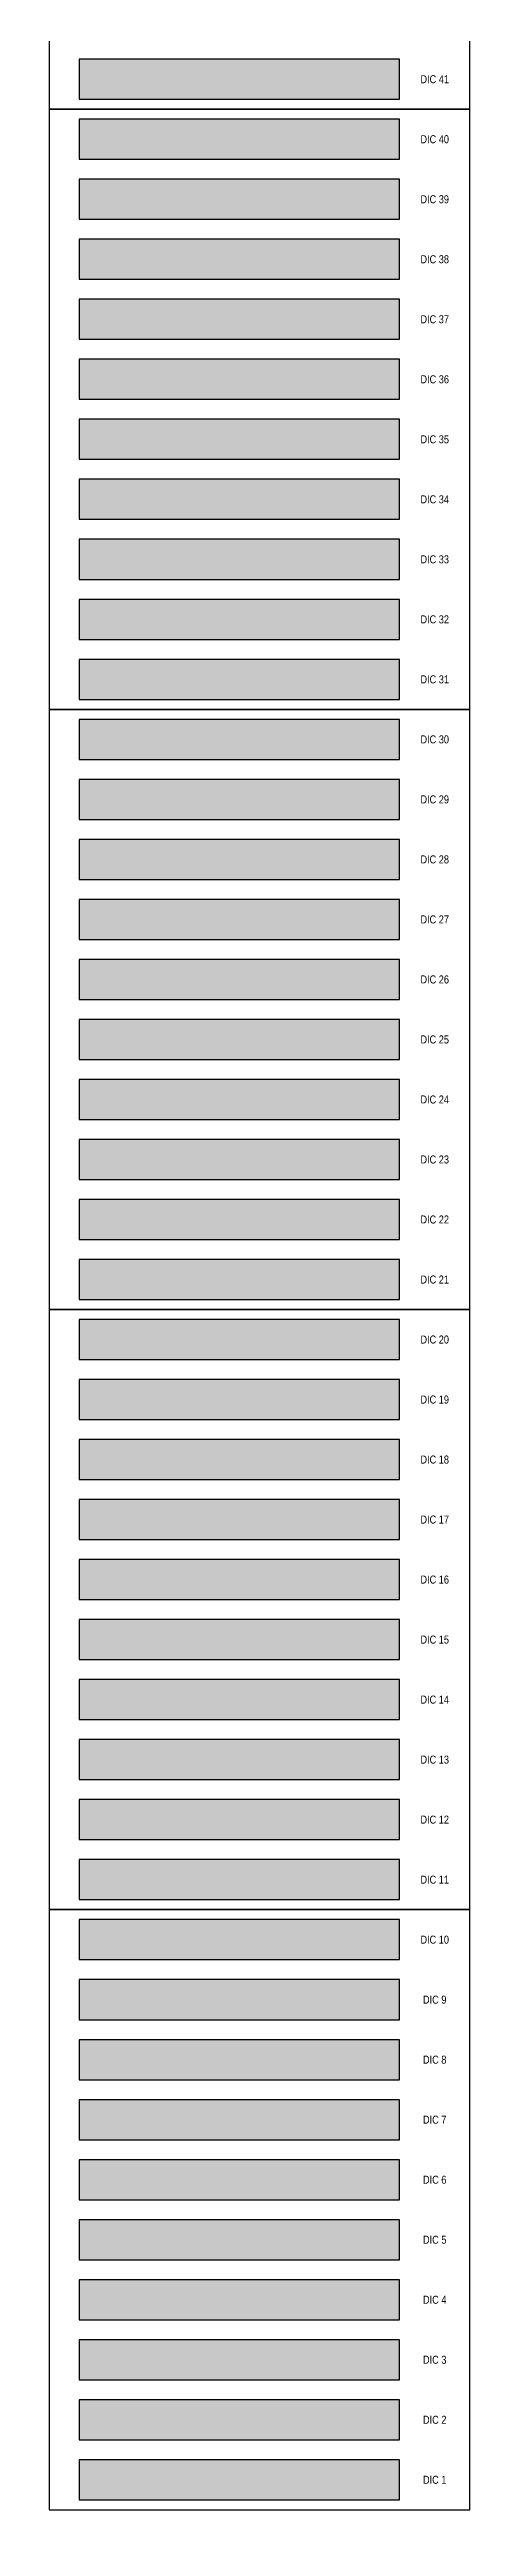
# Model space of a CAD drawing. Header units: millimetres. Extents: x -813692 to 807431, y 0 to 1813163.
# Drawn here: x 0 to 210, y 0 to 1230 of the extents above; entities that cross this region are included whole.
import ezdxf
from ezdxf.enums import TextEntityAlignment as Align

# ---------------------------------------------------------------- set-up
doc = ezdxf.new("R2010")
doc.units = ezdxf.units.MM
doc.styles.get("Standard").update_dxf_attribs({"font": 'ARIALN.TTF'})

msp = doc.modelspace()

# ---------------------------------------------------------------- hatches: boundary and pattern name
at = {"layer": 'Defpoints', "ltscale": 100, "true_color": 0x20cbc9}
msp.add_hatch(color=132, dxfattribs=at).paths.add_polyline_path([(15, 1205), (175, 1205), (175, 1225), (15, 1225)])
msp.add_hatch(color=132, dxfattribs=at).paths.add_polyline_path([(15, 1205), (175, 1205), (175, 1225), (15, 1225)])
at = {"layer": 'Defpoints', "ltscale": 100, "true_color": 0x00cdb9}
msp.add_hatch(color=132, dxfattribs=at).paths.add_polyline_path([(15, 1175), (175, 1175), (175, 1195), (15, 1195)])
msp.add_hatch(color=132, dxfattribs=at).paths.add_polyline_path([(15, 1175), (175, 1175), (175, 1195), (15, 1195)])
at = {"layer": 'Defpoints', "ltscale": 100, "true_color": 0x10d0ab}
msp.add_hatch(color=122, dxfattribs=at).paths.add_polyline_path([(15, 1145), (175, 1145), (175, 1165), (15, 1165)])
msp.add_hatch(color=122, dxfattribs=at).paths.add_polyline_path([(15, 1145), (175, 1145), (175, 1165), (15, 1165)])
at = {"layer": 'Defpoints', "ltscale": 100, "true_color": 0x00cb93}
msp.add_hatch(color=122, dxfattribs=at).paths.add_polyline_path([(15, 1115), (175, 1115), (175, 1135), (15, 1135)])
msp.add_hatch(color=122, dxfattribs=at).paths.add_polyline_path([(15, 1115), (175, 1115), (175, 1135), (15, 1135)])
at = {"layer": 'Defpoints', "ltscale": 100, "true_color": 0x82d989}
msp.add_hatch(color=103, dxfattribs=at).paths.add_polyline_path([(15, 1085), (175, 1085), (175, 1105), (15, 1105)])
msp.add_hatch(color=103, dxfattribs=at).paths.add_polyline_path([(15, 1085), (175, 1085), (175, 1105), (15, 1105)])
at = {"layer": 'Defpoints', "ltscale": 100, "true_color": 0x8cd86b}
msp.add_hatch(color=73, dxfattribs=at).paths.add_polyline_path([(15, 1055), (175, 1055), (175, 1075), (15, 1075)])
msp.add_hatch(color=73, dxfattribs=at).paths.add_polyline_path([(15, 1055), (175, 1055), (175, 1075), (15, 1075)])
at = {"layer": 'Defpoints', "ltscale": 100, "true_color": 0xbedb69}
msp.add_hatch(color=63, dxfattribs=at).paths.add_polyline_path([(15, 1025), (175, 1025), (175, 1045), (15, 1045)])
msp.add_hatch(color=63, dxfattribs=at).paths.add_polyline_path([(15, 1025), (175, 1025), (175, 1045), (15, 1045)])
at = {"layer": 'Defpoints', "ltscale": 100, "true_color": 0xd9de3f}
msp.add_hatch(color=53, dxfattribs=at).paths.add_polyline_path([(15, 995), (175, 995), (175, 1015), (15, 1015)])
msp.add_hatch(color=53, dxfattribs=at).paths.add_polyline_path([(15, 995), (175, 995), (175, 1015), (15, 1015)])
at = {"layer": 'Defpoints', "ltscale": 100, "true_color": 0xf7db49}
msp.add_hatch(color=53, dxfattribs=at).paths.add_polyline_path([(15, 965), (175, 965), (175, 985), (15, 985)])
msp.add_hatch(color=53, dxfattribs=at).paths.add_polyline_path([(15, 965), (175, 965), (175, 985), (15, 985)])
at = {"layer": 'Defpoints', "ltscale": 100, "true_color": 0xfbca7a}
msp.add_hatch(color=31, dxfattribs=at).paths.add_polyline_path([(15, 935), (175, 935), (175, 955), (15, 955)])
msp.add_hatch(color=31, dxfattribs=at).paths.add_polyline_path([(15, 935), (175, 935), (175, 955), (15, 955)])
at = {"layer": 'Defpoints', "ltscale": 100, "true_color": 0xffad73}
msp.add_hatch(color=21, dxfattribs=at).paths.add_polyline_path([(15, 905), (175, 905), (175, 925), (15, 925)])
msp.add_hatch(color=21, dxfattribs=at).paths.add_polyline_path([(15, 905), (175, 905), (175, 925), (15, 925)])
at = {"layer": 'Defpoints', "ltscale": 100, "true_color": 0xff9e7e}
msp.add_hatch(color=21, dxfattribs=at).paths.add_polyline_path([(15, 875), (175, 875), (175, 895), (15, 895)])
msp.add_hatch(color=21, dxfattribs=at).paths.add_polyline_path([(15, 875), (175, 875), (175, 895), (15, 895)])
at = {"layer": 'Defpoints', "ltscale": 100, "true_color": 0xfe8497}
msp.add_hatch(color=241, dxfattribs=at).paths.add_polyline_path([(15, 845), (175, 845), (175, 865), (15, 865)])
msp.add_hatch(color=241, dxfattribs=at).paths.add_polyline_path([(15, 845), (175, 845), (175, 865), (15, 865)])
at = {"layer": 'Defpoints', "ltscale": 100, "true_color": 0xfc7f99}
msp.add_hatch(color=241, dxfattribs=at).paths.add_polyline_path([(15, 815), (175, 815), (175, 835), (15, 835)])
msp.add_hatch(color=241, dxfattribs=at).paths.add_polyline_path([(15, 815), (175, 815), (175, 835), (15, 835)])
at = {"layer": 'Defpoints', "ltscale": 100, "true_color": 0xf37aa8}
msp.add_hatch(color=241, dxfattribs=at).paths.add_polyline_path([(15, 785), (175, 785), (175, 805), (15, 805)])
msp.add_hatch(color=241, dxfattribs=at).paths.add_polyline_path([(15, 785), (175, 785), (175, 805), (15, 805)])
at = {"layer": 'Defpoints', "ltscale": 100, "true_color": 0xf99fb5}
msp.add_hatch(color=231, dxfattribs=at).paths.add_polyline_path([(15, 755), (175, 755), (175, 775), (15, 775)])
msp.add_hatch(color=231, dxfattribs=at).paths.add_polyline_path([(15, 755), (175, 755), (175, 775), (15, 775)])
at = {"layer": 'Defpoints', "ltscale": 100, "true_color": 0xf596b6}
msp.add_hatch(color=231, dxfattribs=at).paths.add_polyline_path([(15, 725), (175, 725), (175, 745), (15, 745)])
msp.add_hatch(color=231, dxfattribs=at).paths.add_polyline_path([(15, 725), (175, 725), (175, 745), (15, 745)])
at = {"layer": 'Defpoints', "ltscale": 100, "true_color": 0xeeb4ce}
msp.add_hatch(color=254, dxfattribs=at).paths.add_polyline_path([(15, 695), (175, 695), (175, 715), (15, 715)])
msp.add_hatch(color=254, dxfattribs=at).paths.add_polyline_path([(15, 695), (175, 695), (175, 715), (15, 715)])
at = {"layer": 'Defpoints', "ltscale": 100, "true_color": 0xddbad0}
msp.add_hatch(color=254, dxfattribs=at).paths.add_polyline_path([(15, 665), (175, 665), (175, 685), (15, 685)])
msp.add_hatch(color=254, dxfattribs=at).paths.add_polyline_path([(15, 665), (175, 665), (175, 685), (15, 685)])
at = {"layer": 'Defpoints', "ltscale": 100, "true_color": 0xc2d3e4}
msp.add_hatch(color=254, dxfattribs=at).paths.add_polyline_path([(15, 635), (175, 635), (175, 655), (15, 655)])
msp.add_hatch(color=254, dxfattribs=at).paths.add_polyline_path([(15, 635), (175, 635), (175, 655), (15, 655)])
at = {"layer": 'Defpoints', "ltscale": 100, "true_color": 0xb5d3e5}
msp.add_hatch(color=254, dxfattribs=at).paths.add_polyline_path([(15, 605), (175, 605), (175, 625), (15, 625)])
msp.add_hatch(color=254, dxfattribs=at).paths.add_polyline_path([(15, 605), (175, 605), (175, 625), (15, 625)])
at = {"layer": 'Defpoints', "ltscale": 100, "true_color": 0x8bcad4}
msp.add_hatch(color=133, dxfattribs=at).paths.add_polyline_path([(15, 575), (175, 575), (175, 595), (15, 595)])
msp.add_hatch(color=133, dxfattribs=at).paths.add_polyline_path([(15, 575), (175, 575), (175, 595), (15, 595)])
at = {"layer": 'Defpoints', "ltscale": 100, "true_color": 0x82cfd4}
msp.add_hatch(color=133, dxfattribs=at).paths.add_polyline_path([(15, 545), (175, 545), (175, 565), (15, 565)])
msp.add_hatch(color=133, dxfattribs=at).paths.add_polyline_path([(15, 545), (175, 545), (175, 565), (15, 565)])
at = {"layer": 'Defpoints', "ltscale": 100, "true_color": 0x63d2d3}
msp.add_hatch(color=133, dxfattribs=at).paths.add_polyline_path([(15, 515), (175, 515), (175, 535), (15, 535)])
msp.add_hatch(color=133, dxfattribs=at).paths.add_polyline_path([(15, 515), (175, 515), (175, 535), (15, 535)])
at = {"layer": 'Defpoints', "ltscale": 100, "true_color": 0x7ad8d4}
msp.add_hatch(color=133, dxfattribs=at).paths.add_polyline_path([(15, 485), (175, 485), (175, 505), (15, 505)])
msp.add_hatch(color=133, dxfattribs=at).paths.add_polyline_path([(15, 485), (175, 485), (175, 505), (15, 505)])
at = {"layer": 'Defpoints', "ltscale": 100, "true_color": 0x5bd6ca}
msp.add_hatch(color=133, dxfattribs=at).paths.add_polyline_path([(15, 455), (175, 455), (175, 475), (15, 475)])
msp.add_hatch(color=133, dxfattribs=at).paths.add_polyline_path([(15, 455), (175, 455), (175, 475), (15, 475)])
at = {"layer": 'Defpoints', "ltscale": 100, "true_color": 0x63d8b7}
msp.add_hatch(color=123, dxfattribs=at).paths.add_polyline_path([(15, 425), (175, 425), (175, 445), (15, 445)])
msp.add_hatch(color=123, dxfattribs=at).paths.add_polyline_path([(15, 425), (175, 425), (175, 445), (15, 445)])
at = {"layer": 'Defpoints', "ltscale": 100, "true_color": 0x91d48c}
msp.add_hatch(color=73, dxfattribs=at).paths.add_polyline_path([(15, 395), (175, 395), (175, 415), (15, 415)])
msp.add_hatch(color=73, dxfattribs=at).paths.add_polyline_path([(15, 395), (175, 395), (175, 415), (15, 415)])
at = {"layer": 'Defpoints', "ltscale": 100, "true_color": 0xa9da90}
msp.add_hatch(color=81, dxfattribs=at).paths.add_polyline_path([(15, 365), (175, 365), (175, 385), (15, 385)])
msp.add_hatch(color=81, dxfattribs=at).paths.add_polyline_path([(15, 365), (175, 365), (175, 385), (15, 385)])
at = {"layer": 'Defpoints', "ltscale": 100, "true_color": 0xbddd80}
msp.add_hatch(color=63, dxfattribs=at).paths.add_polyline_path([(15, 335), (175, 335), (175, 355), (15, 355)])
msp.add_hatch(color=63, dxfattribs=at).paths.add_polyline_path([(15, 335), (175, 335), (175, 355), (15, 355)])
at = {"layer": 'Defpoints', "ltscale": 100, "true_color": 0xc4e280}
msp.add_hatch(color=71, dxfattribs=at).paths.add_polyline_path([(15, 305), (175, 305), (175, 325), (15, 325)])
msp.add_hatch(color=71, dxfattribs=at).paths.add_polyline_path([(15, 305), (175, 305), (175, 325), (15, 325)])
at = {"layer": 'Defpoints', "ltscale": 100, "true_color": 0xd4e480}
msp.add_hatch(color=61, dxfattribs=at).paths.add_polyline_path([(15, 275), (175, 275), (175, 295), (15, 295)])
msp.add_hatch(color=61, dxfattribs=at).paths.add_polyline_path([(15, 275), (175, 275), (175, 295), (15, 295)])
at = {"layer": 'Defpoints', "ltscale": 100, "true_color": 0xf5dd7a}
msp.add_hatch(color=41, dxfattribs=at).paths.add_polyline_path([(15, 245), (175, 245), (175, 265), (15, 265)])
msp.add_hatch(color=41, dxfattribs=at).paths.add_polyline_path([(15, 245), (175, 245), (175, 265), (15, 265)])
at = {"layer": 'Defpoints', "ltscale": 100, "true_color": 0xf8ce8b}
msp.add_hatch(color=31, dxfattribs=at).paths.add_polyline_path([(15, 215), (175, 215), (175, 235), (15, 235)])
msp.add_hatch(color=31, dxfattribs=at).paths.add_polyline_path([(15, 215), (175, 215), (175, 235), (15, 235)])
at = {"layer": 'Defpoints', "ltscale": 100, "true_color": 0xfcc187}
msp.add_hatch(color=31, dxfattribs=at).paths.add_polyline_path([(15, 185), (175, 185), (175, 205), (15, 205)])
msp.add_hatch(color=31, dxfattribs=at).paths.add_polyline_path([(15, 185), (175, 185), (175, 205), (15, 205)])
at = {"layer": 'Defpoints', "ltscale": 100, "true_color": 0xffaf89}
msp.add_hatch(color=21, dxfattribs=at).paths.add_polyline_path([(15, 155), (175, 155), (175, 175), (15, 175)])
msp.add_hatch(color=21, dxfattribs=at).paths.add_polyline_path([(15, 155), (175, 155), (175, 175), (15, 175)])
at = {"layer": 'Defpoints', "ltscale": 100, "true_color": 0xfeb79c}
msp.add_hatch(color=31, dxfattribs=at).paths.add_polyline_path([(15, 125), (175, 125), (175, 145), (15, 145)])
msp.add_hatch(color=31, dxfattribs=at).paths.add_polyline_path([(15, 125), (175, 125), (175, 145), (15, 145)])
at = {"layer": 'Defpoints', "ltscale": 100, "true_color": 0xfda8a7}
msp.add_hatch(color=21, dxfattribs=at).paths.add_polyline_path([(15, 95), (175, 95), (175, 115), (15, 115)])
msp.add_hatch(color=21, dxfattribs=at).paths.add_polyline_path([(15, 95), (175, 95), (175, 115), (15, 115)])
at = {"layer": 'Defpoints', "ltscale": 100, "true_color": 0xecbcd1}
msp.add_hatch(color=254, dxfattribs=at).paths.add_polyline_path([(15, 65), (175, 65), (175, 85), (15, 85)])
msp.add_hatch(color=254, dxfattribs=at).paths.add_polyline_path([(15, 65), (175, 65), (175, 85), (15, 85)])
at = {"layer": 'Defpoints', "ltscale": 100, "true_color": 0xf4c5b6}
msp.add_hatch(color=254, dxfattribs=at).paths.add_polyline_path([(15, 35), (175, 35), (175, 55), (15, 55)])
msp.add_hatch(color=254, dxfattribs=at).paths.add_polyline_path([(15, 35), (175, 35), (175, 55), (15, 55)])
at = {"layer": 'Defpoints', "ltscale": 100, "true_color": 0xf8ceb3}
msp.add_hatch(color=254, dxfattribs=at).paths.add_polyline_path([(15, 5), (175, 5), (175, 25), (15, 25)])
msp.add_hatch(color=254, dxfattribs=at).paths.add_polyline_path([(15, 5), (175, 5), (175, 25), (15, 25)])

# ---------------------------------------------------------------- linework, layer by layer
at = {"layer": 'Defpoints', "color": 7, "ltscale": 100}
for points in [[(0, 1200), (210, 1200), (210, 1500), (0, 1500)], [(0, 1200), (210, 1200), (210, 1500), (0, 1500)], [(0, 900), (210, 900), (210, 1200), (0, 1200)], [(0, 900), (210, 900), (210, 1200), (0, 1200)], [(0, 600), (210, 600), (210, 900), (0, 900)], [(0, 600), (210, 600), (210, 900), (0, 900)], [(0, 300), (210, 300), (210, 600), (0, 600)], [(0, 300), (210, 300), (210, 600), (0, 600)], [(0, 0), (210, 0), (210, 300), (0, 300)], [(0, 0), (210, 0), (210, 300), (0, 300)]]:
    msp.add_lwpolyline(points, close=True, dxfattribs=at)
at = {"layer": 'Defpoints', "color": 132, "ltscale": 100, "true_color": 0x20cbc9}
msp.add_lwpolyline([(15, 1205), (175, 1205), (175, 1225), (15, 1225)], close=True, dxfattribs=at)
msp.add_lwpolyline([(15, 1205), (175, 1205), (175, 1225), (15, 1225)], close=True, dxfattribs=at)
at = {"layer": 'Defpoints', "color": 132, "ltscale": 100, "true_color": 0x00cdb9}
msp.add_lwpolyline([(15, 1175), (175, 1175), (175, 1195), (15, 1195)], close=True, dxfattribs=at)
msp.add_lwpolyline([(15, 1175), (175, 1175), (175, 1195), (15, 1195)], close=True, dxfattribs=at)
at = {"layer": 'Defpoints', "color": 122, "ltscale": 100, "true_color": 0x10d0ab}
msp.add_lwpolyline([(15, 1145), (175, 1145), (175, 1165), (15, 1165)], close=True, dxfattribs=at)
msp.add_lwpolyline([(15, 1145), (175, 1145), (175, 1165), (15, 1165)], close=True, dxfattribs=at)
at = {"layer": 'Defpoints', "color": 122, "ltscale": 100, "true_color": 0x00cb93}
msp.add_lwpolyline([(15, 1115), (175, 1115), (175, 1135), (15, 1135)], close=True, dxfattribs=at)
msp.add_lwpolyline([(15, 1115), (175, 1115), (175, 1135), (15, 1135)], close=True, dxfattribs=at)
at = {"layer": 'Defpoints', "color": 103, "ltscale": 100, "true_color": 0x82d989}
msp.add_lwpolyline([(15, 1085), (175, 1085), (175, 1105), (15, 1105)], close=True, dxfattribs=at)
msp.add_lwpolyline([(15, 1085), (175, 1085), (175, 1105), (15, 1105)], close=True, dxfattribs=at)
at = {"layer": 'Defpoints', "color": 73, "ltscale": 100, "true_color": 0x8cd86b}
msp.add_lwpolyline([(15, 1055), (175, 1055), (175, 1075), (15, 1075)], close=True, dxfattribs=at)
msp.add_lwpolyline([(15, 1055), (175, 1055), (175, 1075), (15, 1075)], close=True, dxfattribs=at)
at = {"layer": 'Defpoints', "color": 63, "ltscale": 100, "true_color": 0xbedb69}
msp.add_lwpolyline([(15, 1025), (175, 1025), (175, 1045), (15, 1045)], close=True, dxfattribs=at)
msp.add_lwpolyline([(15, 1025), (175, 1025), (175, 1045), (15, 1045)], close=True, dxfattribs=at)
at = {"layer": 'Defpoints', "color": 53, "ltscale": 100, "true_color": 0xd9de3f}
msp.add_lwpolyline([(15, 995), (175, 995), (175, 1015), (15, 1015)], close=True, dxfattribs=at)
msp.add_lwpolyline([(15, 995), (175, 995), (175, 1015), (15, 1015)], close=True, dxfattribs=at)
at = {"layer": 'Defpoints', "color": 53, "ltscale": 100, "true_color": 0xf7db49}
msp.add_lwpolyline([(15, 965), (175, 965), (175, 985), (15, 985)], close=True, dxfattribs=at)
msp.add_lwpolyline([(15, 965), (175, 965), (175, 985), (15, 985)], close=True, dxfattribs=at)
at = {"layer": 'Defpoints', "color": 31, "ltscale": 100, "true_color": 0xfbca7a}
msp.add_lwpolyline([(15, 935), (175, 935), (175, 955), (15, 955)], close=True, dxfattribs=at)
msp.add_lwpolyline([(15, 935), (175, 935), (175, 955), (15, 955)], close=True, dxfattribs=at)
at = {"layer": 'Defpoints', "color": 21, "ltscale": 100, "true_color": 0xffad73}
msp.add_lwpolyline([(15, 905), (175, 905), (175, 925), (15, 925)], close=True, dxfattribs=at)
msp.add_lwpolyline([(15, 905), (175, 905), (175, 925), (15, 925)], close=True, dxfattribs=at)
at = {"layer": 'Defpoints', "color": 21, "ltscale": 100, "true_color": 0xff9e7e}
msp.add_lwpolyline([(15, 875), (175, 875), (175, 895), (15, 895)], close=True, dxfattribs=at)
msp.add_lwpolyline([(15, 875), (175, 875), (175, 895), (15, 895)], close=True, dxfattribs=at)
at = {"layer": 'Defpoints', "color": 241, "ltscale": 100, "true_color": 0xfe8497}
msp.add_lwpolyline([(15, 845), (175, 845), (175, 865), (15, 865)], close=True, dxfattribs=at)
msp.add_lwpolyline([(15, 845), (175, 845), (175, 865), (15, 865)], close=True, dxfattribs=at)
at = {"layer": 'Defpoints', "color": 241, "ltscale": 100, "true_color": 0xfc7f99}
msp.add_lwpolyline([(15, 815), (175, 815), (175, 835), (15, 835)], close=True, dxfattribs=at)
msp.add_lwpolyline([(15, 815), (175, 815), (175, 835), (15, 835)], close=True, dxfattribs=at)
at = {"layer": 'Defpoints', "color": 241, "ltscale": 100, "true_color": 0xf37aa8}
msp.add_lwpolyline([(15, 785), (175, 785), (175, 805), (15, 805)], close=True, dxfattribs=at)
msp.add_lwpolyline([(15, 785), (175, 785), (175, 805), (15, 805)], close=True, dxfattribs=at)
at = {"layer": 'Defpoints', "color": 231, "ltscale": 100, "true_color": 0xf99fb5}
msp.add_lwpolyline([(15, 755), (175, 755), (175, 775), (15, 775)], close=True, dxfattribs=at)
msp.add_lwpolyline([(15, 755), (175, 755), (175, 775), (15, 775)], close=True, dxfattribs=at)
at = {"layer": 'Defpoints', "color": 231, "ltscale": 100, "true_color": 0xf596b6}
msp.add_lwpolyline([(15, 725), (175, 725), (175, 745), (15, 745)], close=True, dxfattribs=at)
msp.add_lwpolyline([(15, 725), (175, 725), (175, 745), (15, 745)], close=True, dxfattribs=at)
at = {"layer": 'Defpoints', "color": 254, "ltscale": 100, "true_color": 0xeeb4ce}
msp.add_lwpolyline([(15, 695), (175, 695), (175, 715), (15, 715)], close=True, dxfattribs=at)
msp.add_lwpolyline([(15, 695), (175, 695), (175, 715), (15, 715)], close=True, dxfattribs=at)
at = {"layer": 'Defpoints', "color": 254, "ltscale": 100, "true_color": 0xddbad0}
msp.add_lwpolyline([(15, 665), (175, 665), (175, 685), (15, 685)], close=True, dxfattribs=at)
msp.add_lwpolyline([(15, 665), (175, 665), (175, 685), (15, 685)], close=True, dxfattribs=at)
at = {"layer": 'Defpoints', "color": 254, "ltscale": 100, "true_color": 0xc2d3e4}
msp.add_lwpolyline([(15, 635), (175, 635), (175, 655), (15, 655)], close=True, dxfattribs=at)
msp.add_lwpolyline([(15, 635), (175, 635), (175, 655), (15, 655)], close=True, dxfattribs=at)
at = {"layer": 'Defpoints', "color": 254, "ltscale": 100, "true_color": 0xb5d3e5}
msp.add_lwpolyline([(15, 605), (175, 605), (175, 625), (15, 625)], close=True, dxfattribs=at)
msp.add_lwpolyline([(15, 605), (175, 605), (175, 625), (15, 625)], close=True, dxfattribs=at)
at = {"layer": 'Defpoints', "color": 133, "ltscale": 100, "true_color": 0x8bcad4}
msp.add_lwpolyline([(15, 575), (175, 575), (175, 595), (15, 595)], close=True, dxfattribs=at)
msp.add_lwpolyline([(15, 575), (175, 575), (175, 595), (15, 595)], close=True, dxfattribs=at)
at = {"layer": 'Defpoints', "color": 133, "ltscale": 100, "true_color": 0x82cfd4}
msp.add_lwpolyline([(15, 545), (175, 545), (175, 565), (15, 565)], close=True, dxfattribs=at)
msp.add_lwpolyline([(15, 545), (175, 545), (175, 565), (15, 565)], close=True, dxfattribs=at)
at = {"layer": 'Defpoints', "color": 133, "ltscale": 100, "true_color": 0x63d2d3}
msp.add_lwpolyline([(15, 515), (175, 515), (175, 535), (15, 535)], close=True, dxfattribs=at)
msp.add_lwpolyline([(15, 515), (175, 515), (175, 535), (15, 535)], close=True, dxfattribs=at)
at = {"layer": 'Defpoints', "color": 133, "ltscale": 100, "true_color": 0x7ad8d4}
msp.add_lwpolyline([(15, 485), (175, 485), (175, 505), (15, 505)], close=True, dxfattribs=at)
msp.add_lwpolyline([(15, 485), (175, 485), (175, 505), (15, 505)], close=True, dxfattribs=at)
at = {"layer": 'Defpoints', "color": 133, "ltscale": 100, "true_color": 0x5bd6ca}
msp.add_lwpolyline([(15, 455), (175, 455), (175, 475), (15, 475)], close=True, dxfattribs=at)
msp.add_lwpolyline([(15, 455), (175, 455), (175, 475), (15, 475)], close=True, dxfattribs=at)
at = {"layer": 'Defpoints', "color": 123, "ltscale": 100, "true_color": 0x63d8b7}
msp.add_lwpolyline([(15, 425), (175, 425), (175, 445), (15, 445)], close=True, dxfattribs=at)
msp.add_lwpolyline([(15, 425), (175, 425), (175, 445), (15, 445)], close=True, dxfattribs=at)
at = {"layer": 'Defpoints', "color": 73, "ltscale": 100, "true_color": 0x91d48c}
msp.add_lwpolyline([(15, 395), (175, 395), (175, 415), (15, 415)], close=True, dxfattribs=at)
msp.add_lwpolyline([(15, 395), (175, 395), (175, 415), (15, 415)], close=True, dxfattribs=at)
at = {"layer": 'Defpoints', "color": 81, "ltscale": 100, "true_color": 0xa9da90}
msp.add_lwpolyline([(15, 365), (175, 365), (175, 385), (15, 385)], close=True, dxfattribs=at)
msp.add_lwpolyline([(15, 365), (175, 365), (175, 385), (15, 385)], close=True, dxfattribs=at)
at = {"layer": 'Defpoints', "color": 63, "ltscale": 100, "true_color": 0xbddd80}
msp.add_lwpolyline([(15, 335), (175, 335), (175, 355), (15, 355)], close=True, dxfattribs=at)
msp.add_lwpolyline([(15, 335), (175, 335), (175, 355), (15, 355)], close=True, dxfattribs=at)
at = {"layer": 'Defpoints', "color": 71, "ltscale": 100, "true_color": 0xc4e280}
msp.add_lwpolyline([(15, 305), (175, 305), (175, 325), (15, 325)], close=True, dxfattribs=at)
msp.add_lwpolyline([(15, 305), (175, 305), (175, 325), (15, 325)], close=True, dxfattribs=at)
at = {"layer": 'Defpoints', "color": 61, "ltscale": 100, "true_color": 0xd4e480}
msp.add_lwpolyline([(15, 275), (175, 275), (175, 295), (15, 295)], close=True, dxfattribs=at)
msp.add_lwpolyline([(15, 275), (175, 275), (175, 295), (15, 295)], close=True, dxfattribs=at)
at = {"layer": 'Defpoints', "color": 41, "ltscale": 100, "true_color": 0xf5dd7a}
msp.add_lwpolyline([(15, 245), (175, 245), (175, 265), (15, 265)], close=True, dxfattribs=at)
msp.add_lwpolyline([(15, 245), (175, 245), (175, 265), (15, 265)], close=True, dxfattribs=at)
at = {"layer": 'Defpoints', "color": 31, "ltscale": 100, "true_color": 0xf8ce8b}
msp.add_lwpolyline([(15, 215), (175, 215), (175, 235), (15, 235)], close=True, dxfattribs=at)
msp.add_lwpolyline([(15, 215), (175, 215), (175, 235), (15, 235)], close=True, dxfattribs=at)
at = {"layer": 'Defpoints', "color": 31, "ltscale": 100, "true_color": 0xfcc187}
msp.add_lwpolyline([(15, 185), (175, 185), (175, 205), (15, 205)], close=True, dxfattribs=at)
msp.add_lwpolyline([(15, 185), (175, 185), (175, 205), (15, 205)], close=True, dxfattribs=at)
at = {"layer": 'Defpoints', "color": 21, "ltscale": 100, "true_color": 0xffaf89}
msp.add_lwpolyline([(15, 155), (175, 155), (175, 175), (15, 175)], close=True, dxfattribs=at)
msp.add_lwpolyline([(15, 155), (175, 155), (175, 175), (15, 175)], close=True, dxfattribs=at)
at = {"layer": 'Defpoints', "color": 31, "ltscale": 100, "true_color": 0xfeb79c}
msp.add_lwpolyline([(15, 125), (175, 125), (175, 145), (15, 145)], close=True, dxfattribs=at)
msp.add_lwpolyline([(15, 125), (175, 125), (175, 145), (15, 145)], close=True, dxfattribs=at)
at = {"layer": 'Defpoints', "color": 21, "ltscale": 100, "true_color": 0xfda8a7}
msp.add_lwpolyline([(15, 95), (175, 95), (175, 115), (15, 115)], close=True, dxfattribs=at)
msp.add_lwpolyline([(15, 95), (175, 95), (175, 115), (15, 115)], close=True, dxfattribs=at)
at = {"layer": 'Defpoints', "color": 254, "ltscale": 100, "true_color": 0xecbcd1}
msp.add_lwpolyline([(15, 65), (175, 65), (175, 85), (15, 85)], close=True, dxfattribs=at)
msp.add_lwpolyline([(15, 65), (175, 65), (175, 85), (15, 85)], close=True, dxfattribs=at)
at = {"layer": 'Defpoints', "color": 254, "ltscale": 100, "true_color": 0xf4c5b6}
msp.add_lwpolyline([(15, 35), (175, 35), (175, 55), (15, 55)], close=True, dxfattribs=at)
msp.add_lwpolyline([(15, 35), (175, 35), (175, 55), (15, 55)], close=True, dxfattribs=at)
at = {"layer": 'Defpoints', "color": 254, "ltscale": 100, "true_color": 0xf8ceb3}
msp.add_lwpolyline([(15, 5), (175, 5), (175, 25), (15, 25)], close=True, dxfattribs=at)
msp.add_lwpolyline([(15, 5), (175, 5), (175, 25), (15, 25)], close=True, dxfattribs=at)

# ---------------------------------------------------------------- texts
at = {"layer": 'Defpoints', "color": 7, "ltscale": 100}
for s, p in [('DIC 41', (192.5, 1215)), ('DIC 41', (192.5, 1215)), ('DIC 40', (192.5, 1185)), ('DIC 40', (192.5, 1185)), ('DIC 39', (192.5, 1155)), ('DIC 39', (192.5, 1155)), ('DIC 38', (192.5, 1125)), ('DIC 38', (192.5, 1125)), ('DIC 37', (192.5, 1095)), ('DIC 37', (192.5, 1095)), ('DIC 36', (192.5, 1065)), ('DIC 36', (192.5, 1065)), ('DIC 35', (192.5, 1035)), ('DIC 35', (192.5, 1035)), ('DIC 34', (192.5, 1005)), ('DIC 34', (192.5, 1005)), ('DIC 33', (192.5, 975)), ('DIC 33', (192.5, 975)), ('DIC 32', (192.5, 945)), ('DIC 32', (192.5, 945)), ('DIC 31', (192.5, 915)), ('DIC 31', (192.5, 915)), ('DIC 30', (192.5, 885)), ('DIC 30', (192.5, 885)), ('DIC 29', (192.5, 855)), ('DIC 29', (192.5, 855)), ('DIC 28', (192.5, 825)), ('DIC 28', (192.5, 825)), ('DIC 27', (192.5, 795)), ('DIC 27', (192.5, 795)), ('DIC 26', (192.5, 765)), ('DIC 26', (192.5, 765)), ('DIC 25', (192.5, 735)), ('DIC 25', (192.5, 735)), ('DIC 24', (192.5, 705)), ('DIC 24', (192.5, 705)), ('DIC 23', (192.5, 675)), ('DIC 23', (192.5, 675)), ('DIC 22', (192.5, 645)), ('DIC 22', (192.5, 645)), ('DIC 21', (192.5, 615)), ('DIC 21', (192.5, 615)), ('DIC 20', (192.5, 585)), ('DIC 20', (192.5, 585)), ('DIC 19', (192.5, 555)), ('DIC 19', (192.5, 555)), ('DIC 18', (192.5, 525)), ('DIC 18', (192.5, 525)), ('DIC 17', (192.5, 495)), ('DIC 17', (192.5, 495)), ('DIC 16', (192.5, 465)), ('DIC 16', (192.5, 465)), ('DIC 15', (192.5, 435)), ('DIC 15', (192.5, 435)), ('DIC 14', (192.5, 405)), ('DIC 14', (192.5, 405)), ('DIC 13', (192.5, 375)), ('DIC 13', (192.5, 375)), ('DIC 12', (192.5, 345)), ('DIC 12', (192.5, 345)), ('DIC 11', (192.5, 315)), ('DIC 11', (192.5, 315)), ('DIC 10', (192.5, 285)), ('DIC 10', (192.5, 285)), ('DIC 9', (192.5, 255)), ('DIC 9', (192.5, 255)), ('DIC 8', (192.5, 225)), ('DIC 8', (192.5, 225)), ('DIC 7', (192.5, 195)), ('DIC 7', (192.5, 195)), ('DIC 6', (192.5, 165)), ('DIC 6', (192.5, 165)), ('DIC 5', (192.5, 135)), ('DIC 5', (192.5, 135)), ('DIC 4', (192.5, 105)), ('DIC 4', (192.5, 105)), ('DIC 3', (192.5, 75)), ('DIC 3', (192.5, 75)), ('DIC 2', (192.5, 45)), ('DIC 2', (192.5, 45)), ('DIC 1', (192.5, 15)), ('DIC 1', (192.5, 15))]:
    msp.add_text(s, height=4, dxfattribs=at).set_placement(p, align=Align.MIDDLE)

doc.saveas('drawing.dxf')
